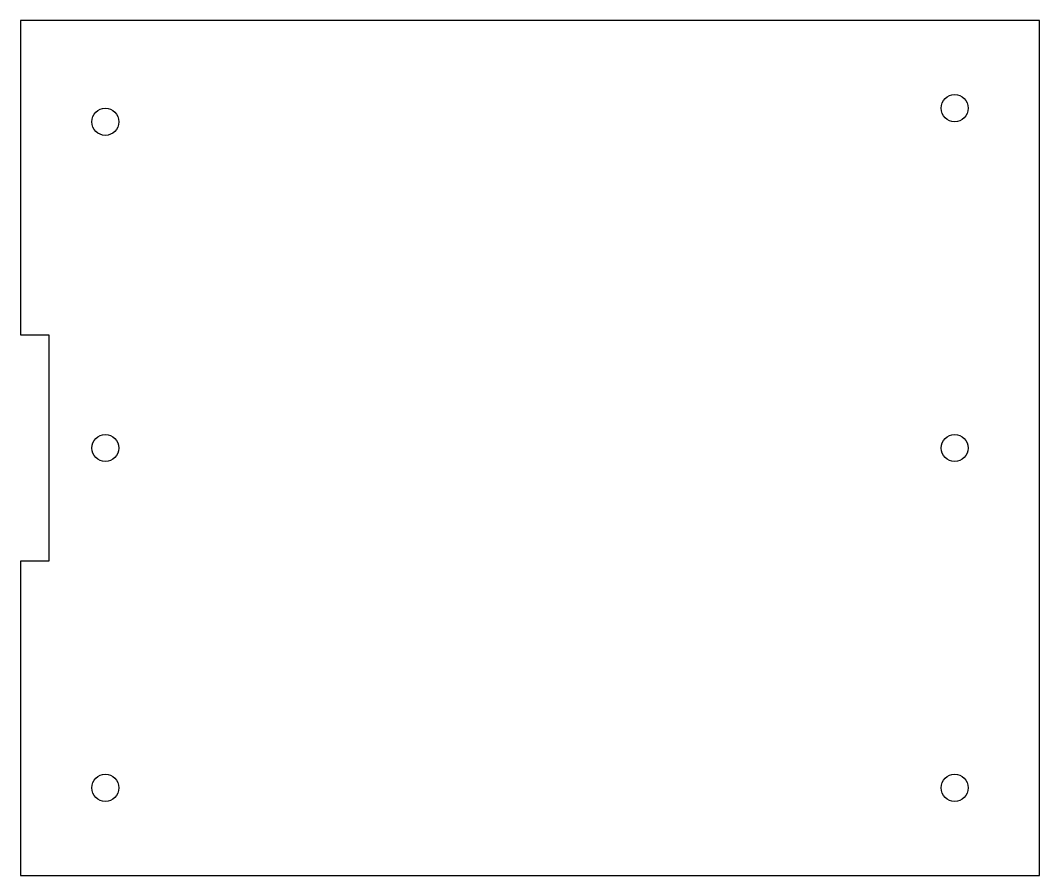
# Model space of a CAD drawing. Header units: millimetres. Extents: x -90 to 90, y -76 to 76.
import ezdxf

# ---------------------------------------------------------------- set-up
doc = ezdxf.new("R2010")
doc.units = ezdxf.units.MM

msp = doc.modelspace()

# ---------------------------------------------------------------- linework, layer by layer
msp.add_lwpolyline([(-90, 20), (-85, 20), (-85, -20), (-90, -20), (-90, -75.5), (90, -75.5), (90, 75.5), (-90, 75.5)], close=True)
for centre in [(75, 60), (-75, 57.6), (-75, 0), (75, 0), (-75, -60), (75, -60)]:
    msp.add_circle(centre, 2.4)

doc.saveas('drawing.dxf')
